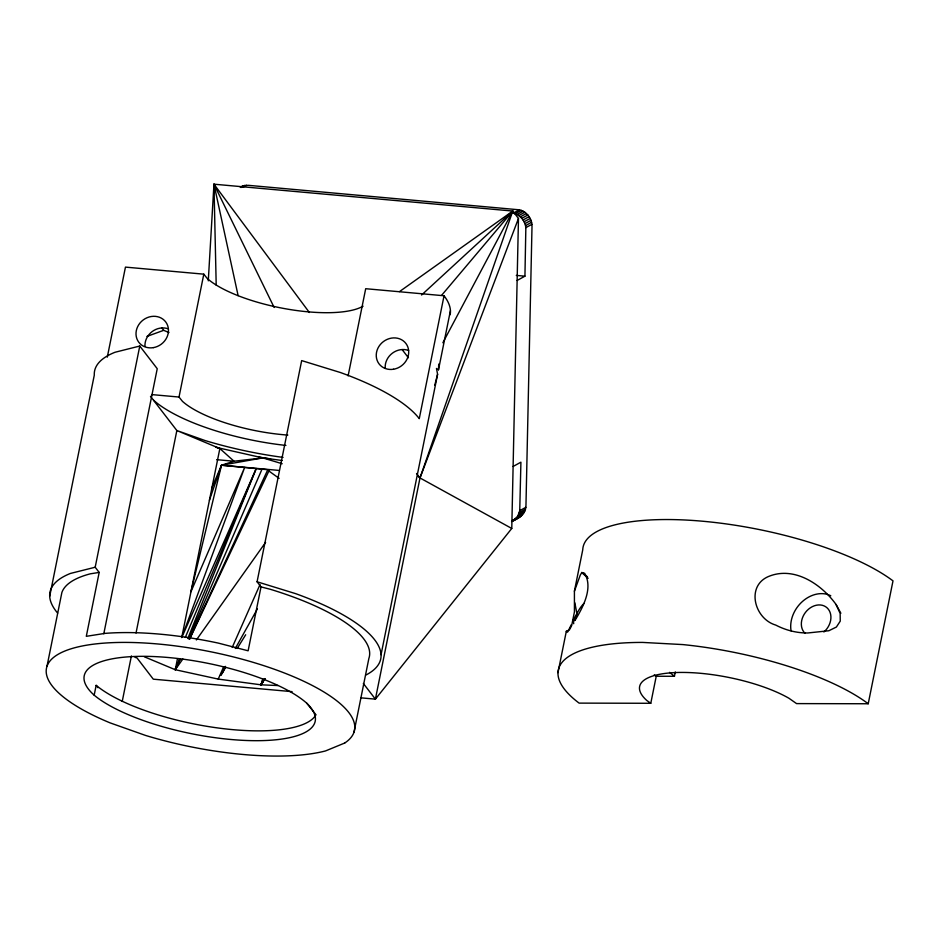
<?xml version="1.0" encoding="UTF-8"?>
<svg xmlns="http://www.w3.org/2000/svg" width="940" height="940" viewBox="0 0 940 940"><rect width="100%" height="100%" fill="white"/><g stroke="black" fill="none" stroke-linecap="round" stroke-linejoin="round"><path stroke-width="1.41" d="M517.129 280.461L524.931 276.184L525.848 227.645C525.178 220.841 520.008 214.672 513.287 213.145L519.35 209.82C526.764 211.476 532.216 218.809 532.005 226.352L525.965 505.344C526.247 513.827 518.492 518.716 511.583 521.5M360.784 697.832L375.401 699.137L511.771 528.456L518.469 218.468L512.77 211.054L213.956 184.193L208.28 280.825M519.867 517.118L512.147 521.43L517.74 516.248L519.738 510.69L520.913 462.186L513.111 466.463M381.053 654.686L437.582 374.308L436.489 368.457L438.487 369.808L438.721 364.074M654.252 674.861L656.238 676.248L650.786 703.284L646.826 700.511A85.728 26.496 11.4 0 1 679.502 672.452A85.728 26.496 11.4 0 1 788.977 698.279L796.556 703.602L868.219 703.755L893 580.873A168.707 52.135 11.4 0 0 707.62 521.7A168.707 52.135 11.4 0 0 582.753 549.771L574.411 591.178L574.434 611.87L571.614 625.864M49.691 596.324L94.294 375.13A168.707 52.135 11.4 0 1 115.056 352.253L139.778 346.038L157.238 368.715L103.8 633.748M107.301 357.13L125.455 267.113L203.804 274.163L207.246 278.475A86.468 26.72 11.4 0 0 285.795 308.825A86.468 26.72 11.4 0 0 363.075 306.181M47 666.295L61.864 592.564A157.109 48.551 11.4 0 1 90.322 573.823L99.182 572.425L86.304 636.321L105.092 633.372A157.109 48.551 11.4 0 1 218.256 643.089L248.125 650.797L261.014 586.901L257.078 581.778L301.67 360.596L340.339 372.498A168.707 52.135 11.4 0 1 419.264 418.641L444.044 295.759L365.695 288.709L348.117 375.871M99.182 572.425L95.187 567.231L139.778 346.038M315.535 714.212L306.828 703.284A118.698 36.684 11.4 0 1 246.515 740.497A118.698 36.684 11.4 0 1 94.176 695.177L96.162 685.342A118.698 36.684 11.4 0 0 218.174 728.007A118.698 36.684 11.4 0 0 315.981 714.694M287.828 435.079A86.468 26.72 11.4 0 1 182.466 401.356L179.023 397.044L203.804 274.163M122.235 701.428L131.388 655.979M136.018 633.055L176.849 430.532L150.494 396.316M177.413 659.011L175.251 669.715L218.233 679.091L261.014 684.825L278.017 685.542M182.008 636.18L219.854 448.533L176.849 430.532L205.002 440.519A157.109 48.551 11.4 0 0 283.058 457.392M354.004 732.178L368.868 658.447A157.109 48.551 11.4 0 0 270.332 589.298L261.014 586.901M438.487 369.808L450.424 310.623M557.972 672.652L566.327 631.245L569.417 629.87L571.062 626.863M656.238 676.248L674.438 676.283L675.308 671.971M282.259 460.506L262.824 457.909L234.025 461.235L221.499 465.218L190.984 591.671L244.647 467.462L181.726 637.614L256.221 468.59L187.836 638.46M434.715 385.377L437.582 374.308M262.742 679.232L261.014 684.825L264.986 678.668M574.411 591.178L580.262 575.151L581.789 572.507L584.645 573.294C593.293 588.052 583.117 606.958 575.198 620.118M574.657 620.741L576.913 613.75A28.999 23.171 -53 0 1 583.987 603.374M209.42 500.256L221.499 465.218L262.824 457.909L282.176 463.737M399.524 291.588L512.77 211.054L419.992 477.955L375.401 699.137L363.345 683.474M263 679.338L261.014 684.825L264.88 678.621M518.469 218.468L419.992 477.955L511.771 528.456M179.622 658.846L175.251 669.715L144.349 656.79M185.297 637.449L256.221 468.59M263.282 679.409L261.014 684.825L263.952 679.749M211.935 487.754L221.499 465.218L279.262 470.447M571.262 624.736L567.795 631.821L566.738 632.409L566.327 631.245M179.904 658.952L175.251 669.715L182.854 659.011M188.646 638.754L262.002 469.154M218.233 679.091L223.356 667.482M232.227 647.413L260.028 584.539M189.351 639.259L267.794 469.718L221.499 465.218M189.61 639.247L268.875 470.999L267.794 469.718M263.564 679.561L261.014 684.825L263.834 679.702M442.869 342.759L512.77 211.054L421.566 295.019M225.341 666.354C212.957 688.315 229.56 661.431 221.041 674.943M235.305 648.494L257.384 608.92M225.6 667.177L223.285 670.925L225.776 667.294M237.186 648.482L245.681 634.759M196.366 639.964L265.609 542.368M441.777 295.125L512.77 211.054M168.977 332.537L163.689 330.328L146.957 336.414M240.288 187.33L244.576 185.509L248.454 185.333L519.35 209.82M240.946 187.518L244.576 185.509M242.861 187.295L246.503 185.286M515.191 213.721L521.254 210.384M517.024 214.532L523.098 211.206M518.763 215.589L524.826 212.252M520.361 216.858L526.423 213.533M521.806 218.327L527.869 215.001M523.051 219.972L529.126 216.635M524.109 221.758L530.172 218.421M524.931 223.65L530.994 220.312M525.519 225.624L531.582 222.298M525.848 227.645L531.923 224.319M519.738 510.69L525.801 507.353M519.303 512.641L525.378 509.315M518.645 514.509L524.708 511.172M517.74 516.248L523.803 512.911M516.612 517.834L522.675 514.509M512.147 520.654L514.58 519.327M515.296 519.244L521.359 515.907M240.946 186.743L242.72 186.003M95.187 567.231L70.453 573.435A168.707 52.135 11.4 0 0 57.646 613.115M650.786 703.284L579.111 703.12A168.707 52.135 11.4 0 1 642.666 642.42L682.84 644.582A168.707 52.135 11.4 0 1 868.219 703.755M516.283 275.397L524.931 276.184M151.787 394.589L179.023 397.044M216.682 459.672L234.025 461.235L219.854 448.533L217.117 447.487M292.105 691.652L153.291 679.173L137.017 657.941L135.008 657.33M258.841 457.04L270.614 458.955M262.824 457.909L215.754 447.264M257.078 581.778L295.736 593.681A168.707 52.135 11.4 0 1 366.259 674.85M268.875 470.999L279.11 478.366M587.441 576.784L581.789 572.507L588.111 578.312M669.586 672.359L674.438 676.283M417.83 476.051L419.992 477.955L416.549 473.478M836.083 604.514C821.725 584.562 795.134 566.491 769.942 575.938C745.397 584.751 753.927 618.743 775.747 625.077A73.461 65.788 60.6 0 0 807.777 632.973L828.822 630.752L836.389 627.039L840.254 621.14L840.149 613.456L836.083 604.514L840.877 613.268M402.261 349.762L408.43 357.776M161.939 328.06L163.689 330.328M96.162 685.342L97.948 687.681M309.377 312.503L213.956 184.193L216.2 285.137M274.151 307.486L213.956 184.193L238.114 295.642M574.869 602.834L576.913 613.75L573.318 619.73L573.706 623.737M444.044 295.759A168.707 52.135 11.4 0 1 450.143 314.724M285.913 445.419A118.628 36.66 11.4 0 1 153.643 400.264M94.176 695.177A118.628 36.66 11.4 0 1 152.868 656.519A118.628 36.66 11.4 0 1 306.828 703.284M144.983 346.402A16.873 15.122 -37.6 0 1 168.378 328.882M385.212 367.998A16.873 15.122 -37.6 0 1 408.606 350.479M805.075 633.36A16.873 13.477 -53 0 1 806.955 610.659A16.873 13.477 -53 0 1 828.258 609.108A16.873 13.477 -53 0 1 823.898 631.986M791.069 630.834A28.999 23.171 -53 0 1 802.525 601.412A28.999 23.171 -53 0 1 830.772 595.749M180.151 659.116L175.251 669.715L180.245 659.116M344.698 743.035L325.557 750.919A157.109 48.551 11.4 0 1 145.547 735.433L110.098 722.872A157.109 48.551 11.4 0 1 68.044 649.81A157.109 48.551 11.4 0 1 267.818 666.989A157.109 48.551 11.4 0 1 344.698 743.035M393.531 369.244A16.873 15.122 -37.6 0 0 405.986 343.57A16.873 15.122 -37.6 0 0 377.915 348.223A16.873 15.122 -37.6 0 0 393.531 369.244M153.302 347.647A16.873 15.122 -37.6 0 0 165.746 321.974A16.873 15.122 -37.6 0 0 137.675 326.627A16.873 15.122 -37.6 0 0 153.302 347.647"/></g></svg>
